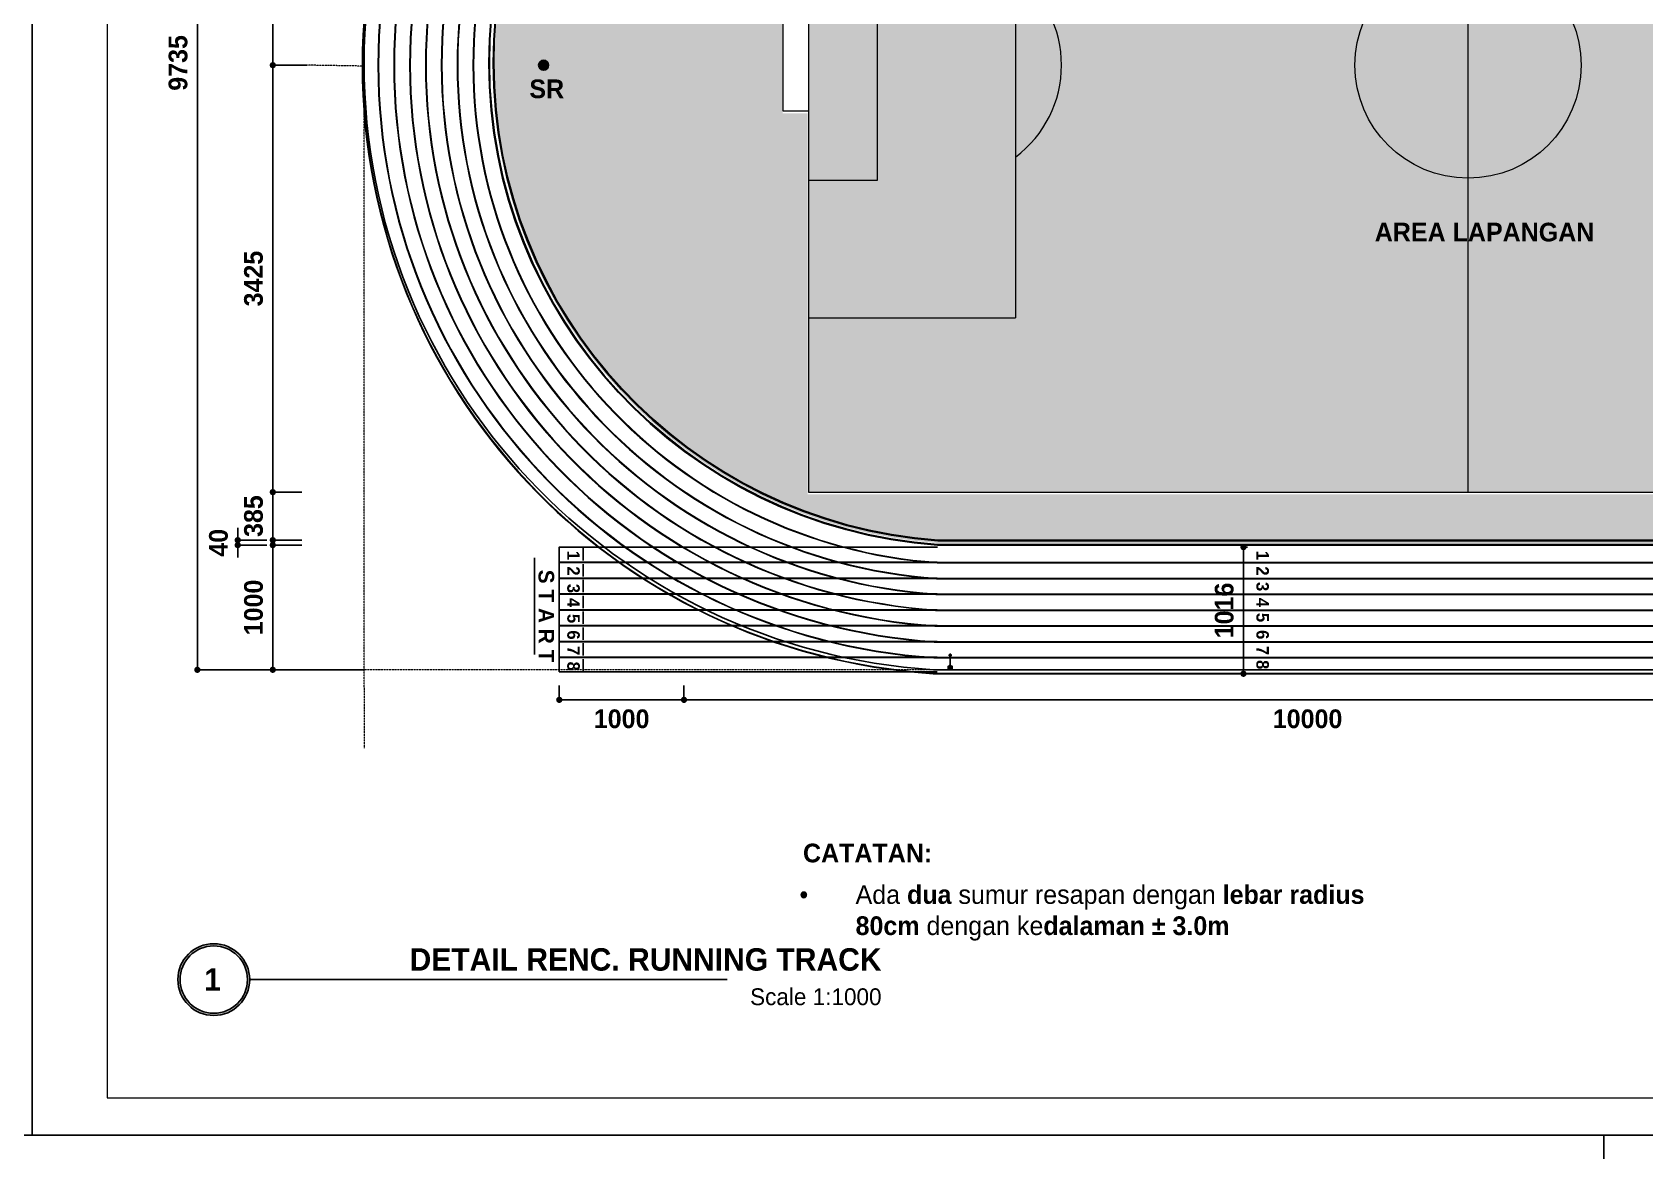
# Model space of a CAD drawing. Header units: centimetres. Extents: x -292707 to 138715, y -53922 to 66277.
# Drawn here: x 88315 to 101244, y -7342 to 1630 of the extents above; entities that cross this region are included whole.
import ezdxf

# ---------------------------------------------------------------- set-up
doc = ezdxf.new("R2010")
doc.units = ezdxf.units.CM
doc.linetypes.add('CENTER', pattern=[2, 1.25, -0.25, 0.25, -0.25])
doc.linetypes.add('HIDDEN', pattern=[9.525, 6.35, -3.175])
for name, color, linetype in [('A-ALINE-2', 101, 'Continuous'), ('A-ALINE-7', 119, 'Continuous'), ('A-ANNOTATION', 144, 'Continuous'), ('A-DIM', 157, 'Continuous'), ('A-TEXT', 254, 'Continuous')]:
    doc.layers.add(name, color=color, linetype=linetype)
for name, color, linetype, lineweight, true_color in [('A-FILL-1', 250, 'Continuous', 0, 0x333333), ('A-FILL-3', 7, 'Continuous', 0, 0x666666), ('A-FILL-4', 9, 'Continuous', 0, 0x808080), ('A-FILL-5', 7, 'Continuous', 0, 0x999999), ('A-FILL-6', 7, 'Continuous', 0, 0xb3b3b3), ('A-FILL-7', 7, 'Continuous', 0, 0xcccccc), ('A-FILL-8', 7, 'Continuous', 0, 0xe6e6e6), ('A-HATCH-97', 7, 'Continuous', 0, 0xf7f7f7), ('A-HATCH-97 @ 0.1', 7, 'Continuous', 0, 0xf7f7f7), ('A-HATCH-97 @ 10', 7, 'Continuous', 0, 0xf7f7f7), ('A-HATCH-97 @ 5', 7, 'Continuous', 0, 0xf7f7f7), ('A-HATCH-97 @ 7', 7, 'Continuous', 0, 0xf7f7f7)]:
    doc.layers.add(name, color=color, linetype=linetype, lineweight=lineweight, true_color=true_color)
doc.layers.add('A-SHADOW', color=7, linetype='Continuous', lineweight=0, true_color=0x707070, transparency=0.65)
doc.styles.add('Scale 1000', font='GOTHICB.TTF', dxfattribs={"height": 150})
doc.styles.add('Scale 80', font='GOTHICB.TTF', dxfattribs={"height": 20})
doc.dimstyles.new('Scale 1000', dxfattribs={"dimscale": 0, "dimtxt": 150, "dimasz": 50, "dimexe": 5, "dimexo": 3, "dimgap": 75, "dimtad": 2, "dimdec": 0, "dimtxsty": 'Scale 1000', "dimblk": 'DOT', "dimcen": 2.5, "dimclrd": 256, "dimclre": 256, "dimclrt": 254, "dimadec": 0, "dimazin": 0, "dimtfac": 1, "dimtdec": 0, "dimtmove": 0, "dimatfit": 3, "dimldrblk": 'DOTSMALL', "dimfxl": 1, "dimtfillclr": 256, "dimlwd": -1, "dimlwe": -1, "dimarcsym": 0})

# ---------------------------------------------------------------- blocks, each defined once
blk = doc.blocks.new('jhgkjhkjhkjh')
at = {"layer": 'A-FILL-1', "ltscale": 0.25}
blk.add_lwpolyline([(-1286.61, 931.53), (-933.61, 931.53), (-933.61, 1218.53), (-1286.61, 1218.53)], close=True, dxfattribs=at)
at = {"layer": 'Defpoints'}
blk.add_lwpolyline([(-1296.61, 926.53), (-876.61, 926.53), (-876.61, 1223.53), (-1296.61, 1223.53)], close=True, dxfattribs=at)
blk = doc.blocks.new('_Dot')
at = {"color": 0, "linetype": 'ByBlock', "lineweight": -2}
blk.add_line((-0.5, 0), (-1, 0), dxfattribs=at)
at = {"color": 0, "linetype": 'ByBlock', "const_width": 0.5}
blk.add_lwpolyline([(-0.25, 0, 1), (0.25, 0, 1)], format="xyb", close=True, dxfattribs=at)
blk = doc.blocks.new('*D137')
at = {"layer": 'A-DIM', "ltscale": 0.25, "transparency": 16777216}
for p, q in [((90424, 4791), (90239, 4791)), ((90244, 4741), (90244, 1416)), ((90518, 1366), (90239, 1366))]:
    blk.add_line(p, q, dxfattribs=at)
at = {"layer": 'Defpoints', "color": 0, "ltscale": 0.25, "transparency": 16777216}
for p in [(90427, 4791), (90244, 1366), (90521, 1366)]:
    blk.add_point(p, dxfattribs=at)
at = {"layer": 'A-DIM', "ltscale": 0.25, "transparency": 16777216, "xscale": 50, "yscale": 50, "zscale": 50}
for p, rotation in [((90244, 4791), 90), ((90244, 1366), 270)]:
    blk.add_blockref('_Dot', p, dxfattribs=dict(at, rotation=rotation))
at = {"layer": 'A-DIM', "color": 254, "ltscale": 0.25, "transparency": 16777216, "insert": (90090, 3079), "char_height": 150, "attachment_point": 5, "rotation": 90, "style": 'Scale 1000'}
blk.add_mtext('3425', dxfattribs=at)
blk = doc.blocks.new('_DotSmall')
at = {"color": 0, "linetype": 'ByBlock', "const_width": 0.5}
blk.add_lwpolyline([(-0.0625, 0, 1), (0.0625, 0, 1)], format="xyb", close=True, dxfattribs=at)
blk = doc.blocks.new('*D138')
at = {"layer": 'A-DIM', "ltscale": 0.25, "transparency": 16777216}
for p, q in [((90518, 1366), (90239, 1366)), ((90244, 1316), (90244, -2009)), ((90478, -2059), (90239, -2059))]:
    blk.add_line(p, q, dxfattribs=at)
at = {"layer": 'Defpoints', "color": 0, "ltscale": 0.25, "transparency": 16777216}
for p in [(90521, 1366), (90244, -2059), (90481, -2059)]:
    blk.add_point(p, dxfattribs=at)
at = {"layer": 'A-DIM', "ltscale": 0.25, "transparency": 16777216, "xscale": 50, "yscale": 50, "zscale": 50}
for p, rotation in [((90244, 1366), 90), ((90244, -2059), 270)]:
    blk.add_blockref('_Dot', p, dxfattribs=dict(at, rotation=rotation))
at = {"layer": 'A-DIM', "color": 254, "ltscale": 0.25, "transparency": 16777216, "insert": (90090, -346), "char_height": 150, "attachment_point": 5, "rotation": 90, "style": 'Scale 1000'}
blk.add_mtext('3425', dxfattribs=at)
blk = doc.blocks.new('*D139')
at = {"layer": 'A-DIM', "ltscale": 0.25, "transparency": 16777216}
for p, q in [((90478, -2484), (90239, -2484)), ((90244, -2534), (90244, -3434)), ((90478, -3484), (90239, -3484))]:
    blk.add_line(p, q, dxfattribs=at)
at = {"layer": 'Defpoints', "color": 0, "ltscale": 0.25, "transparency": 16777216}
for p in [(90481, -2484), (90244, -3484), (90481, -3484)]:
    blk.add_point(p, dxfattribs=at)
at = {"layer": 'A-DIM', "ltscale": 0.25, "transparency": 16777216, "xscale": 50, "yscale": 50, "zscale": 50}
for p, rotation in [((90244, -2484), 90), ((90244, -3484), 270)]:
    blk.add_blockref('_Dot', p, dxfattribs=dict(at, rotation=rotation))
at = {"layer": 'A-DIM', "color": 254, "ltscale": 0.25, "transparency": 16777216, "insert": (90090, -2984), "char_height": 150, "attachment_point": 5, "rotation": 90, "style": 'Scale 1000'}
blk.add_mtext('1000', dxfattribs=at)
blk = doc.blocks.new('*D120')
at = {"layer": 'A-DIM', "ltscale": 0.25, "transparency": 16777216}
for p, q in [((90478, -2059), (90239, -2059)), ((90244, -2109), (90244, -2394)), ((90478, -2444), (90239, -2444))]:
    blk.add_line(p, q, dxfattribs=at)
at = {"layer": 'Defpoints', "color": 0, "ltscale": 0.25, "transparency": 16777216}
for p in [(90481, -2059), (90244, -2444), (90481, -2444)]:
    blk.add_point(p, dxfattribs=at)
at = {"layer": 'A-DIM', "ltscale": 0.25, "transparency": 16777216, "xscale": 50, "yscale": 50, "zscale": 50}
for p, rotation in [((90244, -2059), 90), ((90244, -2444), 270)]:
    blk.add_blockref('_Dot', p, dxfattribs=dict(at, rotation=rotation))
at = {"layer": 'A-DIM', "color": 254, "ltscale": 0.25, "transparency": 16777216, "insert": (90090, -2251), "char_height": 150, "attachment_point": 5, "rotation": 90, "style": 'Scale 1000'}
blk.add_mtext('385', dxfattribs=at)
blk = doc.blocks.new('*D125')
at = {"layer": 'A-DIM', "ltscale": 0.25, "transparency": 16777216}
for p, q in [((90196, -2444), (89958, -2444)), ((89963, -2394), (89963, -2344)), ((89963, -2484), (89963, -2444)), ((90196, -2484), (89958, -2484)), ((89963, -2534), (89963, -2584))]:
    blk.add_line(p, q, dxfattribs=at)
at = {"layer": 'Defpoints', "color": 0, "ltscale": 0.25, "transparency": 16777216}
for p in [(89963, -2444), (90199, -2444), (90199, -2484)]:
    blk.add_point(p, dxfattribs=at)
at = {"layer": 'A-DIM', "ltscale": 0.25, "transparency": 16777216, "xscale": 50, "yscale": 50, "zscale": 50}
for p, rotation in [((89963, -2444), 270), ((89963, -2484), 90)]:
    blk.add_blockref('_Dot', p, dxfattribs=dict(at, rotation=rotation))
at = {"layer": 'A-DIM', "color": 254, "ltscale": 0.25, "transparency": 16777216, "insert": (89809, -2465), "char_height": 150, "attachment_point": 5, "rotation": 90, "style": 'Scale 1000'}
blk.add_mtext('40', dxfattribs=at)
blk = doc.blocks.new('*D140')
at = {"layer": 'A-DIM', "ltscale": 0.25, "transparency": 16777216}
for p, q in [((90971, 6251), (89634, 6251)), ((89639, 6201), (89639, -3434)), ((90971, -3484), (89634, -3484))]:
    blk.add_line(p, q, dxfattribs=at)
at = {"layer": 'Defpoints', "color": 0, "ltscale": 0.25, "transparency": 16777216}
for p in [(90974, 6251), (89639, -3484), (90974, -3484)]:
    blk.add_point(p, dxfattribs=at)
at = {"layer": 'A-DIM', "ltscale": 0.25, "transparency": 16777216, "xscale": 50, "yscale": 50, "zscale": 50}
for p, rotation in [((89639, 6251), 90), ((89639, -3484), 270)]:
    blk.add_blockref('_Dot', p, dxfattribs=dict(at, rotation=rotation))
at = {"layer": 'A-DIM', "color": 254, "ltscale": 0.25, "transparency": 16777216, "insert": (89485, 1384), "char_height": 150, "attachment_point": 5, "rotation": 90, "style": 'Scale 1000'}
blk.add_mtext('9735', dxfattribs=at)
blk = doc.blocks.new('gfdgfd')
at = {"layer": 'A-FILL-8'}
h = blk.add_hatch(color=256, dxfattribs=at)
h.dxf.hatch_style = 1
h.paths.add_polyline_path([(29518, 27), (18938, 27), (18938, -6823), (29518, -6823)])
at = {"layer": 'A-FILL-1'}
for p, q in [((24228, -6823), (24228, 27)), ((18938, -1371), (20600, -1371)), ((20600, -1371), (20600, -5425)), ((18938, -2476), (19492, -2476)), ((19492, -4320), (19492, -2476)), ((18938, -3029), (18736, -3029)), ((18736, -3767), (18736, -3029)), ((18938, -3767), (18736, -3767)), ((18938, -4320), (19492, -4320)), ((18938, -5425), (20600, -5425))]:
    blk.add_line(p, q, dxfattribs=at)
blk.add_lwpolyline([(29518, 27), (18938, 27), (18938, -6823), (29518, -6823)], close=True, dxfattribs=at)
for points in [[(29518, -1371), (27856, -1371), (27856, -5425), (29518, -5425)], [(29518, -4320), (28964, -4320), (28964, -2476), (29518, -2476)], [(29518, -3767), (29719, -3767), (29719, -3029), (29518, -3029)]]:
    blk.add_lwpolyline(points, dxfattribs=at)
blk.add_circle((24228, -3398), 907, dxfattribs=at)
for centre, start, end in [((20046, -3398), 306.9482, 53.0518), ((28410, -3398), 126.9482, 233.0518)]:
    blk.add_arc(centre, 922, start, end, dxfattribs=at)
blk = doc.blocks.new('*D130')
at = {"layer": 'A-DIM', "ltscale": 0.25, "transparency": 16777216}
for p, q in [((92541, -3611), (92541, -3730)), ((93541, -3611), (93541, -3730)), ((93491, -3725), (92591, -3725))]:
    blk.add_line(p, q, dxfattribs=at)
at = {"layer": 'Defpoints', "color": 0, "ltscale": 0.25, "transparency": 16777216}
for p in [(92541, -3608), (93541, -3608), (92541, -3725)]:
    blk.add_point(p, dxfattribs=at)
at = {"layer": 'A-DIM', "ltscale": 0.25, "transparency": 16777216, "xscale": 50, "yscale": 50, "zscale": 50, "rotation": 180}
blk.add_blockref('_Dot', (92541, -3725), dxfattribs=at)
at = {"layer": 'A-DIM', "ltscale": 0.25, "transparency": 16777216, "xscale": 50, "yscale": 50, "zscale": 50}
blk.add_blockref('_Dot', (93541, -3725), dxfattribs=at)
at = {"layer": 'A-DIM', "color": 254, "ltscale": 0.25, "transparency": 16777216, "insert": (93041, -3878), "char_height": 150, "attachment_point": 5, "style": 'Scale 1000'}
blk.add_mtext('1000', dxfattribs=at)
blk = doc.blocks.new('*D131')
at = {"layer": 'A-DIM', "ltscale": 0.25, "transparency": 16777216}
for p, q in [((93541, -3611), (93541, -3730)), ((103541, -3611), (103541, -3730)), ((93591, -3725), (103491, -3725))]:
    blk.add_line(p, q, dxfattribs=at)
at = {"layer": 'Defpoints', "color": 0, "ltscale": 0.25, "transparency": 16777216}
for p in [(93541, -3608), (103541, -3608), (103541, -3725)]:
    blk.add_point(p, dxfattribs=at)
at = {"layer": 'A-DIM', "ltscale": 0.25, "transparency": 16777216, "xscale": 50, "yscale": 50, "zscale": 50, "rotation": 180}
blk.add_blockref('_Dot', (93541, -3725), dxfattribs=at)
at = {"layer": 'A-DIM', "ltscale": 0.25, "transparency": 16777216, "xscale": 50, "yscale": 50, "zscale": 50}
blk.add_blockref('_Dot', (103541, -3725), dxfattribs=at)
at = {"layer": 'A-DIM', "color": 254, "ltscale": 0.25, "transparency": 16777216, "insert": (98541, -3878), "char_height": 150, "attachment_point": 5, "style": 'Scale 1000'}
blk.add_mtext('10000', dxfattribs=at)
blk = doc.blocks.new('A$Cc7dcfd78')
at = {"layer": 'A-FILL-6'}
h = blk.add_hatch(color=256, dxfattribs=at)
h.dxf.hatch_style = 1
edge = h.paths.add_edge_path()
edge.add_arc((2, 2), 1.21, 0, 360)
at = {"layer": 'A-FILL-1', "linetype": 'CENTER'}
for p, q in [((0, 2), (3, 2)), ((2, 3), (2, 0))]:
    blk.add_line(p, q, dxfattribs=at)
at = {"layer": 'A-FILL-1'}
blk.add_lwpolyline([(3, 2), (2, 3), (1, 3), (0, 2), (1, 1), (2, 1)], close=True, dxfattribs=at)
for radius in [1.11, 1.21, 0.962, 0.567, 0.456]:
    blk.add_circle((2, 2), radius, dxfattribs=at)
blk = doc.blocks.new('A$C771f967e')
at = {"layer": 'A-ALINE-7'}
for p, q in [((1, 24), (0, 19)), ((0, 19), (1, 14)), ((3, 28), (1, 24)), ((2, 24), (1, 19)), ((1, 19), (2, 14)), ((1, 14), (3, 9)), ((3, 28), (2, 24)), ((2, 14), (3, 10)), ((6, 32), (3, 28)), ((6, 32), (3, 28)), ((3, 10), (6, 6)), ((3, 9), (6, 6)), ((9, 35), (6, 32)), ((10, 35), (6, 32)), ((6, 6), (9, 3)), ((6, 6), (10, 3)), ((8, 25), (7, 22)), ((7, 22), (7, 19)), ((7, 19), (7, 16)), ((7, 16), (8, 13)), ((8, 160), (9, 163)), ((8, 157), (8, 160)), ((8, 154), (8, 157)), ((9, 152), (8, 154)), ((10, 27), (8, 25)), ((8, 13), (10, 11)), ((9, 163), (11, 165)), ((11, 149), (9, 152)), ((14, 37), (9, 35)), ((10, 24), (9, 21)), ((9, 21), (9, 19)), ((9, 19), (9, 17)), ((9, 17), (10, 14)), ((9, 3), (14, 1)), ((14, 36), (10, 35)), ((12, 29), (10, 27)), ((12, 26), (10, 24)), ((10, 14), (12, 12)), ((10, 11), (12, 9)), ((10, 3), (14, 2)), ((11, 165), (13, 167)), ((11, 159), (12, 161)), ((11, 157), (12, 159)), ((11, 157), (11, 159)), ((12, 155), (11, 157)), ((11, 155), (11, 157)), ((12, 153), (11, 155)), ((13, 148), (11, 149)), ((12, 161), (14, 163)), ((12, 161), (13, 163)), ((12, 159), (13, 161)), ((12, 159), (12, 161)), ((12, 157), (12, 159)), ((12, 155), (12, 157)), ((13, 154), (12, 155)), ((12, 154), (12, 155)), ((14, 152), (12, 154)), ((13, 152), (12, 153)), ((15, 31), (12, 29)), ((14, 27), (12, 26)), ((13, 22), (12, 21)), ((12, 21), (12, 19)), ((12, 19), (12, 17)), ((12, 17), (13, 16)), ((12, 12), (14, 11)), ((12, 9), (15, 7)), ((13, 167), (16, 168)), ((13, 163), (15, 164)), ((13, 161), (14, 162)), ((13, 159), (14, 160)), ((13, 159), (14, 160)), ((13, 157), (13, 159)), ((13, 157), (13, 159)), ((13, 156), (13, 157)), ((13, 156), (13, 157)), ((14, 154), (13, 156)), ((14, 154), (13, 156)), ((14, 152), (13, 154)), ((15, 151), (13, 152)), ((16, 147), (13, 148)), ((14, 24), (13, 22)), ((13, 16), (14, 14)), ((14, 163), (15, 164)), ((14, 162), (16, 163)), ((14, 160), (15, 161)), ((14, 160), (15, 161)), ((15, 153), (14, 154)), ((15, 153), (14, 154)), ((16, 151), (14, 152)), ((15, 151), (14, 152)), ((17, 38), (14, 37)), ((17, 37), (14, 36)), ((16, 28), (14, 27)), ((15, 25), (14, 24)), ((15, 20), (14, 19)), ((14, 19), (15, 18)), ((14, 14), (15, 13)), ((14, 11), (16, 10)), ((14, 2), (19, 1)), ((14, 1), (19, 0)), ((15, 164), (17, 165)), ((15, 164), (17, 164)), ((15, 161), (16, 162)), ((15, 161), (16, 162)), ((16, 152), (15, 153)), ((16, 152), (15, 153)), ((17, 150), (15, 151)), ((17, 150), (15, 151)), ((17, 31), (15, 31)), ((17, 25), (15, 25)), ((16, 22), (15, 21)), ((16, 22), (15, 21)), ((15, 21), (15, 20)), ((15, 21), (15, 20)), ((15, 20), (15, 19)), ((15, 19), (15, 18)), ((15, 18), (15, 17)), ((15, 18), (15, 17)), ((15, 17), (16, 16)), ((15, 17), (16, 16)), ((15, 13), (17, 13)), ((15, 7), (18, 7)), ((16, 168), (19, 168)), ((16, 163), (17, 164)), ((16, 162), (17, 163)), ((16, 162), (17, 163)), ((16, 159), (17, 160)), ((16, 158), (16, 159)), ((16, 159), (17, 159)), ((16, 158), (16, 159)), ((16, 157), (16, 158)), ((16, 157), (16, 158)), ((16, 156), (16, 157)), ((16, 156), (16, 157)), ((17, 155), (16, 156)), ((16, 156), (16, 156)), ((17, 155), (16, 156)), ((16, 156), (16, 156)), ((17, 152), (16, 152)), ((17, 152), (16, 152)), ((17, 151), (16, 151)), ((18, 146), (16, 147)), ((18, 28), (16, 28)), ((17, 23), (16, 23)), ((16, 23), (16, 22)), ((17, 22), (16, 22)), ((17, 20), (16, 20)), ((16, 20), (16, 19)), ((16, 19), (16, 18)), ((16, 18), (17, 18)), ((16, 16), (17, 16)), ((16, 16), (16, 15)), ((16, 15), (17, 15)), ((16, 10), (18, 10)), ((17, 164), (19, 165)), ((17, 165), (19, 165)), ((17, 164), (19, 164)), ((17, 163), (19, 163)), ((17, 163), (19, 163)), ((17, 160), (18, 161)), ((17, 159), (17, 160)), ((17, 160), (18, 160)), ((17, 160), (17, 160)), ((17, 158), (17, 159)), ((17, 159), (18, 159)), ((17, 157), (17, 158)), ((17, 158), (17, 158)), ((17, 156), (17, 157)), ((17, 157), (17, 157)), ((18, 155), (17, 156)), ((17, 156), (17, 156)), ((18, 155), (17, 155)), ((17, 155), (17, 155)), ((17, 154), (17, 155)), ((18, 154), (17, 154)), ((18, 152), (17, 152)), ((18, 152), (17, 152)), ((18, 151), (17, 151)), ((18, 150), (17, 150)), ((18, 150), (17, 150)), ((17, 51), (18, 52)), ((17, 50), (17, 51)), ((18, 49), (17, 50)), ((17, 50), (17, 38)), ((17, 38), (17, 37)), ((17, 37), (17, 31)), ((18, 31), (17, 31)), ((18, 25), (17, 25)), ((18, 23), (17, 23)), ((18, 22), (17, 22)), ((18, 21), (17, 21)), ((17, 21), (17, 21)), ((17, 21), (17, 20)), ((17, 18), (17, 17)), ((17, 17), (18, 17)), ((17, 17), (17, 17)), ((17, 16), (18, 15)), ((17, 15), (18, 15)), ((17, 13), (18, 12)), ((18, 161), (19, 161)), ((18, 159), (18, 160)), ((18, 160), (19, 160)), ((18, 160), (19, 160)), ((18, 157), (18, 158)), ((18, 158), (18, 158)), ((18, 158), (18, 158)), ((18, 158), (18, 158)), ((18, 158), (19, 158)), ((18, 157), (18, 157)), ((18, 156), (18, 157)), ((18, 157), (18, 157)), ((19, 156), (18, 156)), ((18, 156), (18, 156)), ((19, 155), (18, 155)), ((18, 155), (18, 155)), ((18, 155), (18, 154)), ((18, 155), (18, 155)), ((18, 155), (18, 79)), ((18, 154), (18, 152)), ((18, 152), (18, 152)), ((18, 152), (18, 151)), ((18, 151), (18, 150)), ((18, 150), (18, 146)), ((18, 150), (18, 150)), ((18, 79), (18, 146)), ((18, 79), (18, 79)), ((19, 78), (18, 79)), ((18, 79), (18, 50)), ((18, 79), (18, 52)), ((18, 52), (18, 52)), ((18, 52), (18, 50)), ((19, 50), (18, 50)), ((18, 50), (18, 50)), ((19, 49), (18, 49)), ((18, 49), (18, 31)), ((19, 31), (18, 31)), ((18, 31), (18, 31)), ((21, 28), (18, 28)), ((20, 25), (18, 25)), ((19, 22), (18, 23)), ((18, 23), (18, 22)), ((20, 23), (18, 23)), ((19, 21), (18, 21)), ((18, 21), (18, 21)), ((18, 20), (18, 20)), ((19, 20), (18, 20)), ((18, 20), (18, 19)), ((18, 20), (18, 20)), ((18, 20), (18, 20)), ((18, 19), (18, 19)), ((18, 19), (18, 19)), ((18, 19), (18, 19)), ((18, 19), (18, 19)), ((18, 19), (18, 19)), ((18, 19), (18, 19)), ((18, 19), (18, 19)), ((18, 19), (18, 19)), ((18, 19), (18, 19)), ((18, 19), (18, 19)), ((18, 19), (18, 19)), ((18, 19), (19, 19)), ((19, 19), (18, 19)), ((18, 19), (18, 19)), ((18, 19), (18, 19)), ((18, 19), (18, 19)), ((18, 19), (18, 19)), ((18, 19), (18, 19)), ((18, 19), (18, 18)), ((18, 18), (19, 18)), ((18, 18), (18, 18)), ((18, 18), (18, 18)), ((18, 18), (18, 18)), ((18, 17), (18, 17)), ((18, 17), (19, 17)), ((18, 15), (19, 15)), ((18, 15), (18, 15)), ((18, 15), (20, 15)), ((18, 12), (20, 13)), ((18, 10), (21, 10)), ((18, 7), (18, 7)), ((18, 7), (18, 7)), ((18, 7), (19, 7)), ((18, 7), (18, 7)), ((18, 7), (18, 7)), ((18, 7), (18, 7)), ((19, 168), (22, 168)), ((19, 165), (21, 164)), ((19, 165), (21, 165)), ((19, 164), (21, 164)), ((19, 163), (20, 163)), ((19, 163), (20, 163)), ((19, 161), (20, 161)), ((19, 160), (20, 160)), ((19, 160), (20, 160)), ((19, 158), (19, 158)), ((19, 158), (19, 158)), ((19, 158), (20, 158)), ((19, 158), (19, 157)), ((19, 158), (19, 158)), ((19, 158), (19, 158)), ((19, 158), (19, 158)), ((19, 158), (19, 158)), ((19, 157), (19, 158)), ((19, 157), (19, 157)), ((19, 157), (19, 157)), ((19, 157), (19, 157)), ((19, 157), (19, 157)), ((19, 157), (19, 157)), ((19, 157), (19, 157)), ((19, 157), (19, 157)), ((19, 157), (19, 157)), ((19, 157), (19, 157)), ((19, 157), (19, 157)), ((19, 157), (19, 157)), ((19, 157), (19, 157)), ((19, 157), (19, 157)), ((19, 157), (19, 157)), ((19, 157), (19, 157)), ((19, 157), (19, 157)), ((19, 157), (19, 157)), ((19, 157), (19, 157)), ((20, 156), (19, 156)), ((19, 156), (19, 156)), ((19, 156), (19, 156)), ((20, 155), (19, 155)), ((19, 78), (19, 155)), ((20, 79), (19, 78)), ((19, 78), (19, 50)), ((20, 50), (19, 50)), ((21, 49), (19, 49)), ((19, 49), (19, 31)), ((21, 31), (19, 31)), ((20, 22), (19, 22)), ((20, 21), (19, 21)), ((19, 19), (19, 20)), ((19, 20), (19, 20)), ((19, 20), (19, 20)), ((19, 19), (19, 19)), ((19, 19), (19, 19)), ((19, 19), (19, 19)), ((19, 19), (19, 19)), ((19, 18), (19, 19)), ((19, 19), (19, 19)), ((19, 19), (19, 19)), ((19, 19), (19, 19)), ((19, 19), (19, 19)), ((19, 19), (19, 19)), ((19, 19), (19, 19)), ((19, 19), (19, 19)), ((19, 19), (19, 19)), ((19, 19), (19, 19)), ((19, 19), (19, 19)), ((19, 18), (19, 18)), ((19, 18), (19, 18)), ((19, 17), (20, 17)), ((19, 15), (20, 16)), ((19, 7), (20, 7)), ((19, 1), (24, 2)), ((19, 0), (24, 1)), ((20, 163), (22, 162)), ((20, 163), (22, 162)), ((20, 161), (21, 160)), ((20, 160), (20, 159)), ((20, 160), (20, 160)), ((20, 160), (21, 159)), ((20, 159), (21, 159)), ((20, 158), (20, 158)), ((20, 158), (20, 158)), ((20, 158), (20, 158)), ((20, 158), (20, 157)), ((20, 157), (20, 157)), ((20, 157), (20, 157)), ((20, 157), (20, 156)), ((21, 156), (20, 155)), ((20, 156), (20, 156)), ((20, 155), (20, 155)), ((21, 155), (20, 155)), ((20, 155), (20, 155)), ((20, 154), (20, 155)), ((20, 155), (20, 155)), ((20, 79), (20, 155)), ((21, 154), (20, 154)), ((20, 152), (20, 154)), ((22, 152), (20, 152)), ((20, 152), (20, 152)), ((22, 152), (20, 152)), ((20, 152), (20, 152)), ((20, 152), (20, 152)), ((20, 151), (20, 152)), ((21, 151), (20, 151)), ((20, 150), (20, 151)), ((21, 150), (20, 150)), ((21, 150), (20, 150)), ((20, 146), (20, 150)), ((20, 150), (20, 150)), ((22, 147), (20, 146)), ((20, 79), (20, 146)), ((20, 79), (20, 79)), ((20, 79), (20, 50)), ((20, 79), (20, 52)), ((20, 52), (21, 52)), ((20, 52), (20, 50)), ((20, 50), (20, 50)), ((22, 25), (20, 25)), ((21, 23), (20, 23)), ((21, 22), (20, 22)), ((20, 21), (20, 21)), ((20, 20), (20, 21)), ((21, 20), (20, 20)), ((20, 18), (21, 18)), ((20, 17), (20, 18)), ((20, 17), (20, 17)), ((20, 16), (21, 16)), ((20, 15), (21, 15)), ((20, 13), (22, 13)), ((20, 7), (21, 7)), ((21, 165), (23, 164)), ((21, 164), (22, 163)), ((21, 164), (23, 164)), ((21, 160), (21, 160)), ((21, 160), (22, 159)), ((21, 159), (21, 158)), ((21, 159), (22, 159)), ((21, 158), (21, 158)), ((21, 158), (21, 157)), ((21, 157), (21, 157)), ((21, 157), (21, 156)), ((21, 156), (21, 156)), ((22, 156), (21, 155)), ((22, 156), (21, 155)), ((21, 155), (21, 154)), ((22, 151), (21, 151)), ((23, 151), (21, 150)), ((23, 151), (21, 150)), ((21, 52), (21, 51)), ((21, 51), (21, 50)), ((21, 50), (21, 49)), ((21, 50), (21, 38)), ((21, 49), (21, 31)), ((24, 37), (21, 38)), ((21, 38), (21, 37)), ((24, 36), (21, 37)), ((21, 37), (21, 31)), ((22, 31), (21, 31)), ((21, 31), (21, 31)), ((23, 27), (21, 28)), ((21, 22), (21, 23)), ((22, 21), (21, 22)), ((22, 21), (21, 22)), ((21, 19), (21, 20)), ((21, 18), (21, 19)), ((21, 16), (22, 17)), ((21, 16), (22, 17)), ((21, 15), (21, 16)), ((21, 10), (23, 11)), ((21, 7), (22, 7)), ((21, 7), (21, 7)), ((21, 7), (21, 7)), ((22, 168), (24, 167)), ((22, 163), (24, 162)), ((22, 162), (23, 161)), ((22, 162), (23, 161)), ((22, 159), (22, 158)), ((22, 159), (22, 158)), ((22, 158), (22, 157)), ((22, 158), (22, 157)), ((22, 157), (22, 156)), ((22, 157), (22, 156)), ((22, 156), (22, 156)), ((22, 156), (22, 156)), ((23, 153), (22, 152)), ((23, 153), (22, 152)), ((24, 152), (22, 151)), ((24, 148), (22, 147)), ((24, 29), (22, 31)), ((23, 24), (22, 25)), ((22, 20), (22, 21)), ((22, 20), (22, 21)), ((22, 19), (22, 20)), ((23, 19), (22, 20)), ((22, 18), (22, 19)), ((22, 18), (23, 19)), ((22, 17), (22, 18)), ((22, 17), (22, 18)), ((22, 13), (23, 14)), ((22, 8), (24, 9)), ((22, 7), (22, 8)), ((23, 164), (24, 163)), ((23, 164), (24, 163)), ((23, 161), (24, 160)), ((23, 161), (24, 160)), ((24, 154), (23, 153)), ((24, 154), (23, 153)), ((24, 152), (23, 151)), ((24, 152), (23, 151)), ((25, 26), (23, 27)), ((24, 22), (23, 24)), ((23, 14), (24, 16)), ((23, 11), (25, 12)), ((24, 167), (27, 165)), ((24, 163), (25, 161)), ((24, 163), (26, 161)), ((24, 162), (25, 161)), ((24, 160), (24, 159)), ((24, 160), (24, 159)), ((24, 159), (25, 157)), ((24, 159), (25, 157)), ((25, 157), (24, 156)), ((25, 157), (24, 156)), ((24, 156), (24, 154)), ((24, 156), (24, 154)), ((25, 154), (24, 152)), ((25, 154), (24, 152)), ((26, 153), (24, 152)), ((27, 149), (24, 148)), ((28, 35), (24, 37)), ((28, 35), (24, 36)), ((27, 27), (24, 29)), ((25, 21), (24, 22)), ((24, 16), (25, 17)), ((24, 9), (27, 11)), ((24, 1), (28, 3)), ((24, 2), (28, 3)), ((25, 161), (26, 159)), ((25, 161), (26, 159)), ((26, 155), (25, 154)), ((26, 155), (25, 154)), ((27, 24), (25, 26)), ((25, 19), (25, 21)), ((25, 17), (25, 19)), ((25, 12), (27, 14)), ((26, 161), (26, 159)), ((26, 159), (26, 157)), ((26, 159), (26, 157)), ((26, 159), (27, 157)), ((26, 157), (26, 155)), ((26, 157), (26, 155)), ((27, 157), (26, 155)), ((26, 155), (26, 153)), ((27, 165), (29, 163)), ((29, 152), (27, 149)), ((29, 25), (27, 27)), ((28, 21), (27, 24)), ((27, 14), (28, 17)), ((27, 11), (29, 13)), ((32, 32), (28, 35)), ((32, 32), (28, 35)), ((28, 19), (28, 21)), ((28, 17), (28, 19)), ((28, 3), (32, 6)), ((28, 3), (32, 6)), ((29, 163), (30, 160)), ((30, 154), (29, 152)), ((30, 22), (29, 25)), ((29, 13), (30, 16)), ((30, 160), (30, 157)), ((30, 157), (30, 154)), ((30, 19), (30, 22)), ((30, 16), (30, 19)), ((35, 28), (32, 32)), ((35, 28), (32, 32)), ((32, 6), (35, 10)), ((32, 6), (35, 9)), ((37, 24), (35, 28)), ((36, 24), (35, 28)), ((35, 9), (37, 14)), ((35, 10), (36, 14)), ((37, 19), (36, 24)), ((36, 14), (37, 19)), ((38, 19), (37, 24)), ((37, 14), (38, 19))]:
    blk.add_line(p, q, dxfattribs=at)
at = {"layer": 'A-ALINE-7', "ltscale": 0.25}
blk.add_lwpolyline([(18, 19), (18, 19)], dxfattribs=at)
blk = doc.blocks.new('L1')
at = {"layer": 'A-FILL-7'}
h = blk.add_hatch(color=256, dxfattribs=at)
h.dxf.hatch_style = 1
h.paths.add_polyline_path([(-6, 60), (24, 60), (24, 90), (-6, 90)])
at = {"layer": 'A-SHADOW', "ltscale": 0.25}
h = blk.add_hatch(color=256, dxfattribs=at)
h.dxf.hatch_style = 1
h.paths.add_polyline_path([(-6, 90), (-6, 92), (27, 92), (27, 62), (24, 60), (24, 90)])
at = {"layer": 'A-ALINE-7', "ltscale": 0.25}
blk.add_lwpolyline([(-6, 60), (24, 60), (24, 90), (-6, 90)], close=True, dxfattribs=at)
at = {"layer": 'A-ALINE-7', "ltscale": 0.25, "xscale": 0.7397599894468866, "yscale": 0.7397599894468866, "zscale": 0.7397599894468866, "rotation": 270}
blk.add_blockref('A$C771f967e', (-5, 89), dxfattribs=at)
at = {"layer": 'A-ALINE-7', "ltscale": 0.25}
for p in [(-3, 85), (19, 85)]:
    blk.add_blockref('A$Cc7dcfd78', p, dxfattribs=at)
at = {"layer": 'A-ALINE-7', "ltscale": 0.25, "xscale": -1, "rotation": 180}
for p in [(-3, 66), (19, 66)]:
    blk.add_blockref('A$Cc7dcfd78', p, dxfattribs=at)
blk = doc.blocks.new('*D143')
at = {"layer": 'A-DIM', "ltscale": 0.25, "transparency": 16777216}
for p, q in [((98060, -2500), (98022, -2500)), ((98027, -2550), (98027, -3466)), ((98060, -3516), (98022, -3516))]:
    blk.add_line(p, q, dxfattribs=at)
at = {"layer": 'Defpoints', "color": 0, "ltscale": 0.25, "transparency": 16777216}
for p in [(98063, -2500), (98027, -3516), (98063, -3516)]:
    blk.add_point(p, dxfattribs=at)
at = {"layer": 'A-DIM', "ltscale": 0.25, "transparency": 16777216, "xscale": 50, "yscale": 50, "zscale": 50}
for p, rotation in [((98027, -2500), 90), ((98027, -3516), 270)]:
    blk.add_blockref('_Dot', p, dxfattribs=dict(at, rotation=rotation))
at = {"layer": 'A-DIM', "color": 254, "ltscale": 0.25, "transparency": 16777216, "insert": (97873, -3008), "char_height": 150, "attachment_point": 5, "rotation": 90, "style": 'Scale 1000'}
blk.add_mtext('1016', dxfattribs=at)
blk = doc.blocks.new('*U439')
at = {"layer": 'A-ANNOTATION'}
h = blk.add_hatch(color=256, dxfattribs=at)
h.dxf.hatch_style = 1
h.paths.add_polyline_path([(62379.6, 26197.9, 1), (62443.6, 26197.9, 1)])
h.paths.add_polyline_path([(62441.6, 26197.9, -1), (62381.6, 26197.9, -1)], flags=16)
blk.add_lwpolyline([(62443.6, 26197.9), (62869, 26197.9)], dxfattribs=at)
for radius in [32, 30]:
    blk.add_circle((62411.6, 26197.9), radius, dxfattribs=at)
blk = doc.blocks.new('*U1259')
at = {"layer": 'A-HATCH-97 @ 0.1', "ltscale": 0.25}
h = blk.add_hatch(color=256, dxfattribs=at)
h.dxf.hatch_style = 1
edge = h.paths.add_edge_path()
edge.add_line((104083, 5211), (95565, 5211))
edge.add_arc((95854, 1384), 3838, 94.3076, 265.7992)
edge.add_line((95572, -2444), (104080, -2444))
edge.add_arc((103851, 1383), 3834, 273.4148, 446.5425)
h.paths.add_polyline_path([(105113, 1717), (105314, 1717), (105314, 997), (105118, 997), (105118, -2077), (94533, -2077), (94533, 979), (94331, 979), (94331, 1717), (94533, 1717), (94533, 4773), (105113, 4773)], flags=16)
edge = h.paths.add_edge_path(flags=0)
edge.add_arc((104005, 1348), 922, 126.9482, 233.0518, ccw=False)
edge.add_line((103451, 2085), (103451, 612))
edge = h.paths.add_edge_path(flags=0)
edge.add_arc((99823, 1348), 907, 0, 360)
edge = h.paths.add_edge_path(flags=0)
edge.add_line((96195, 612), (96195, 2085))
edge.add_arc((95641, 1348), 922, -53.0518, 53.0518, ccw=False)
at = {"layer": 'A-HATCH-97 @ 10', "ltscale": 0.25}
h = blk.add_hatch(color=256, dxfattribs=at)
h.dxf.hatch_style = 1
edge = h.paths.add_edge_path()
edge.add_line((104083, 5211), (95565, 5211))
edge.add_arc((95854, 1384), 3838, 94.3076, 265.7992)
edge.add_line((95572, -2444), (104080, -2444))
edge.add_arc((103851, 1383), 3834, 273.4148, 446.5425)
h.paths.add_polyline_path([(105113, 1717), (105314, 1717), (105314, 997), (105118, 997), (105118, -2077), (94533, -2077), (94533, 979), (94331, 979), (94331, 1717), (94533, 1717), (94533, 4773), (105113, 4773)], flags=16)
edge = h.paths.add_edge_path(flags=0)
edge.add_arc((104005, 1348), 922, 126.9482, 233.0518, ccw=False)
edge.add_line((103451, 2085), (103451, 612))
edge = h.paths.add_edge_path(flags=0)
edge.add_arc((99823, 1348), 907, 0, 360)
edge = h.paths.add_edge_path(flags=0)
edge.add_line((96195, 612), (96195, 2085))
edge.add_arc((95641, 1348), 922, -53.0518, 53.0518, ccw=False)
at = {"layer": 'A-HATCH-97 @ 5', "ltscale": 0.25}
h = blk.add_hatch(color=256, dxfattribs=at)
h.dxf.hatch_style = 1
edge = h.paths.add_edge_path()
edge.add_line((104083, 5211), (95565, 5211))
edge.add_arc((95854, 1384), 3838, 94.3076, 265.7992)
edge.add_line((95572, -2444), (104080, -2444))
edge.add_arc((103851, 1383), 3834, 273.4148, 446.5425)
h.paths.add_polyline_path([(105113, 1717), (105314, 1717), (105314, 997), (105118, 997), (105118, -2077), (94533, -2077), (94533, 979), (94331, 979), (94331, 1717), (94533, 1717), (94533, 4773), (105113, 4773)], flags=16)
edge = h.paths.add_edge_path(flags=0)
edge.add_arc((104005, 1348), 922, 126.9482, 233.0518, ccw=False)
edge.add_line((103451, 2085), (103451, 612))
edge = h.paths.add_edge_path(flags=0)
edge.add_arc((99823, 1348), 907, 0, 360)
edge = h.paths.add_edge_path(flags=0)
edge.add_line((96195, 612), (96195, 2085))
edge.add_arc((95641, 1348), 922, -53.0518, 53.0518, ccw=False)
at = {"layer": 'A-HATCH-97 @ 7', "ltscale": 0.25}
h = blk.add_hatch(color=256, dxfattribs=at)
h.dxf.hatch_style = 1
edge = h.paths.add_edge_path()
edge.add_line((104083, 5211), (95565, 5211))
edge.add_arc((95854, 1384), 3838, 94.3076, 265.7992)
edge.add_line((95572, -2444), (104080, -2444))
edge.add_arc((103851, 1383), 3834, 273.4148, 446.5425)
h.paths.add_polyline_path([(105113, 1717), (105314, 1717), (105314, 997), (105118, 997), (105118, -2077), (94533, -2077), (94533, 979), (94331, 979), (94331, 1717), (94533, 1717), (94533, 4773), (105113, 4773)], flags=16)
edge = h.paths.add_edge_path(flags=0)
edge.add_arc((104005, 1348), 922, 126.9482, 233.0518, ccw=False)
edge.add_line((103451, 2085), (103451, 612))
edge = h.paths.add_edge_path(flags=0)
edge.add_arc((99823, 1348), 907, 0, 360)
edge = h.paths.add_edge_path(flags=0)
edge.add_line((96195, 612), (96195, 2085))
edge.add_arc((95641, 1348), 922, -53.0518, 53.0518, ccw=False)

msp = doc.modelspace()

# ---------------------------------------------------------------- hatches: boundary and pattern name
at = {"layer": 'A-FILL-5'}
h = msp.add_hatch(color=256, dxfattribs=at)
h.dxf.hatch_style = 1
edge = h.paths.add_edge_path()
edge.add_arc((92415.6, 1365.9), 40, 0, 360)
at = {"layer": 'A-TEXT', "ltscale": 0.25}
h = msp.add_hatch(dxfattribs=at)
h.set_pattern_fill('AR-SAND', color=256, scale=5)
h.set_pattern_definition([(37.5, (75594.96, 36276.96), (-8.00016, 244.7066), [0, -193.04, 0, -215.9, 0, -206.375]), (7.5, (75594.96, 36276.96), (224.7616, 358.4126), [0, -104.14, 0, -173.99, 0, -66.675]), (327.5, (75438.75, 36276.96), (395.4962, 0.7186), [0, -63.5, 0, -228.6, 0, -298.45]), (317.5, (75438.75, 36276.96), (381.7782, 111.4647), [0, -31.75, 0, -149.86, 0, -171.45])])
h.paths.add_polyline_path([(104070.4, 5198.2), (95566.2, 5198.2, 0.9295904), (95570.7, -2466.8), (104074.9, -2466.8, 0.9427091)])
h.paths.add_polyline_path([(105314.3, 1716.9), (105314.3, 979.5), (105112.8, 979.5), (105112.8, -2076.8), (94532.8, -2076.8), (94532.8, 979.5), (94331.3, 979.5), (94331.3, 1716.9), (94532.8, 1716.9), (94532.8, 4773.2), (105112.8, 4773.2), (105112.8, 1716.9)], flags=16)
h.paths.add_polyline_path([(103450.7, 611.6, -0.499146), (103450.7, 2084.8)], flags=0)
h.paths.add_polyline_path([(100729.4, 1348.2, -1), (98916.2, 1348.2, -1)], flags=0)
h.paths.add_polyline_path([(96194.9, 611.6), (96194.9, 2084.8, -0.499146)], flags=0)

# ---------------------------------------------------------------- linework, layer by layer
at = {"layer": 'A-ALINE-2', "ltscale": 0.14}
msp.add_lwpolyline([(104108.9, -3484, 0.9489945), (104103.8, 6251), (95535.4, 6251, 0.9372656), (95540.5, -3484)], format="xyb", close=True, dxfattribs=at)
at = {"layer": 'A-ALINE-7', "ltscale": 0.14}
for points in [[(104080.9, -2484, 0.9429613), (104076.4, 5251), (95569.9, 5251, 0.9298981), (95574.5, -2484)], [(104080.8, -2479, 0.9429254), (104076.3, 5246), (95570.1, 5246, 0.9298544), (95574.6, -2479)], [(104079.9, -2449, 0.9427091), (104075.4, 5216), (95571.2, 5216, 0.9295904), (95575.7, -2449)]]:
    msp.add_lwpolyline(points, format="xyb", close=True, dxfattribs=at)
msp.add_lwpolyline([(104079.8, -2444, 0.9426728), (104075.3, 5211), (95571.4, 5211, 0.9295461), (95575.9, -2444), (104079.8, -2444)], format="xyb", dxfattribs=at)
at = {"layer": 'A-ALINE-7', "ltscale": 0.5}
msp.add_lwpolyline([(95574.5, -2500), (92541.1, -2500), (92541.1, -3500), (95569.8, -3500)], dxfattribs=at)
at = {"layer": 'A-ALINE-7', "ltscale": 0.25}
for points in [[(92731.3, -2508.8), (92731.3, -2608.2)], [(92731.3, -2635.8), (92731.3, -2735.2)], [(92731.3, -2762.8), (92731.3, -2862.2)], [(92731.3, -2889.8), (92731.3, -2989.2)], [(92731.3, -3016.8), (92731.3, -3116.2)], [(92731.3, -3143.8), (92731.3, -3243.2)], [(92731.3, -3270.8), (92731.3, -3370.2)], [(92731.3, -3397.8), (92731.3, -3497.2)]]:
    msp.add_lwpolyline(points, dxfattribs=at)
at = {"layer": 'A-FILL-3', "linetype": 'HIDDEN', "ltscale": 0.25}
for p, q in [((90978.1, -4112.6), (90973.6, 6844.6)), ((90975.9, 1358.5), (90520.8, 1366)), ((109174.9, -3484), (90480.8, -3484))]:
    msp.add_line(p, q, dxfattribs=at)
at = {"layer": 'A-FILL-4', "ltscale": 0.14}
for points in [[(104102.5, -3262, 0.9477346), (104097.6, 5997), (95543.3, 5997, 0.9357261), (95548.2, -3262)], [(104102.4, -3257, 0.9477071), (104097.4, 5992), (95543.5, 5992, 0.9356925), (95548.4, -3257)], [(104099.1, -3135, 0.9470225), (104094.2, 5870), (95547.6, 5870, 0.9348562), (95552.5, -3135)], [(104098.9, -3130, 0.9469939), (104094, 5865), (95547.7, 5865, 0.9348213), (95552.6, -3130)], [(104095.5, -3008, 0.9462802), (104090.7, 5743), (95551.9, 5743, 0.9339496), (95556.7, -3008)], [(104095.4, -3003, 0.9462504), (104090.6, 5738), (95552.1, 5738, 0.9339132), (95556.9, -3003)], [(104092, -2881, 0.9455055), (104087.2, 5616), (95556.3, 5616, 0.9330036), (95561.1, -2881)], [(104091.8, -2876, 0.9454744), (104087.1, 5611), (95556.5, 5611, 0.9329656), (95561.2, -2876)], [(104088.4, -2754, 0.944696), (104083.7, 5489), (95560.8, 5489, 0.9320153), (95565.5, -2754)], [(104088.2, -2749, 0.9446634), (104083.5, 5484), (95561, 5484, 0.9319755), (95565.6, -2749)], [(104084.7, -2627, 0.9438489), (104080.1, 5362), (95565.3, 5362, 0.9309813), (95569.9, -2627)], [(104084.5, -2622, 0.9438148), (104079.9, 5357), (95565.5, 5357, 0.9309396), (95570.1, -2622)]]:
    msp.add_lwpolyline(points, format="xyb", close=True, dxfattribs=at)
at = {"layer": 'A-FILL-7', "linetype": 'HIDDEN', "ltscale": 0.5}
for points in [[(95570.2, -2622), (92541.1, -2622)], [(95570.2, -2627), (92541.1, -2627)], [(95570.2, -2749), (92541.1, -2749)], [(95570.2, -2754), (92541.1, -2754)], [(95570.2, -2876), (92541.1, -2876)], [(95570.2, -2881), (92541.1, -2881)], [(95570.2, -3003), (92541.1, -3003)], [(95570.2, -3008), (92541.1, -3008)], [(95570.2, -3130), (92541.1, -3130)], [(95570.2, -3135), (92541.1, -3135)], [(95570.2, -3257), (92541.1, -3257)], [(95570.2, -3262), (92541.1, -3262)], [(95570.2, -3384), (92541.1, -3384)], [(95570.2, -3389), (92541.1, -3389)]]:
    msp.add_lwpolyline(points, dxfattribs=at)
at = {"layer": 'A-TEXT', "ltscale": 0.25}
msp.add_lwpolyline([(92341.1, -3360.7), (92341.1, -2586.7)], dxfattribs=at)
for radius in [40, 35]:
    msp.add_circle((92415.6, 1365.9), radius, dxfattribs=at)

# ---------------------------------------------------------------- block references
at = {"layer": 'A-HATCH-97'}
msp.add_blockref('*U1259', (0, 0), dxfattribs=at)
at = {"layer": 'A-TEXT'}
for name, p, xscale, yscale, zscale in [('jhgkjhkjhkjh', (166111.9, -62809), 60, 60, 60), ('*U439', (-471933.9, -241750.2), 9, 9, 9), ('jhgkjhkjhkjh', (144745.8, -68393.7), 50, 50, 50)]:
    msp.add_blockref(name, p, dxfattribs=dict(at, xscale=xscale, yscale=yscale, zscale=zscale))
msp.add_blockref('gfdgfd', (75600, 4764.1), dxfattribs=at)

# ---------------------------------------------------------------- texts
at = {"layer": 'A-TEXT', "ltscale": 0.25}
for s, width, gutter_width, heights, insert, char_height, attachment_point, style in [('SR', 399.477, 750, [0], (92301.3, 1251.4), 150, 1, 'Scale 1000'), ('\\pi941.63695;AREA LAPANGAN', 3615.055, 750, [0], (98137.9, 102.3), 150, 1, 'Scale 1000'), ('CATATAN:', 2330.933, 750, [0], (94495.2, -4878.6), 150, 1, 'Scale 1000'), ('\\pi-450,l450,t450;{\\fSymbol|b0|i0|c2|p18;·^I\\fCentury Gothic|b0|i0|c0|p34;Ada} dua {\\fCentury Gothic|b0|i0|c0|p34;sumur resapan dengan} lebar radius 80cm {\\fCentury Gothic|b0|i0|c0|p34;dengan ke}dalaman ± 3.0m', 4814.09, 0, [2081.8], (94466.7, -5211.7), 150, 1, 'Scale 1000'), ('DETAIL RENC. RUNNING TRACK', 4881.177, 675, [0], (95124.9, -5808.7), 180, 6, 'Scale 80'), ('1', 558, 675, [0], (89761.3, -5968.9), 180, 5, 'Scale 80'), ('{\\fCentury Gothic|b0|i0|c0|p34;Scale 1:1000}', 4881.177, 675, [0], (95124.9, -6107.6), 135, 6, 'Scale 80')]:
    msp.add_mtext_dynamic_manual_height_columns(s, width=width, gutter_width=gutter_width, heights=heights, dxfattribs=dict(at, insert=insert, char_height=char_height, attachment_point=attachment_point, style=style))
at = {"layer": 'A-TEXT', "ltscale": 0.25, "attachment_point": 1, "rotation": 270, "style": 'Scale 1000'}
for s, insert, char_height in [('\\pi602.02348;1', (92705.2, -1927.1), 100), ('\\pi602.02348;1', (98230.5, -1927.1), 100), ('\\pi293.97623;S T A R T', (92499.6, -2387.3), 125), ('\\pi587.13564;2', (92705.2, -2067.1), 100), ('\\pi587.13564;2', (98230.5, -2067.1), 100), ('\\pi587.27161;3', (92705.2, -2207.1), 100), ('\\pi587.27161;3', (98230.5, -2192), 100), ('\\pi586.18391;4', (92705.2, -2321.5), 100), ('\\pi586.18391;4', (98230.5, -2320.7), 100), ('\\pi587.67949;5', (92705.2, -2448.2), 100), ('\\pi587.67949;5', (98230.5, -2439.9), 100), ('\\pi590.39873;6', (92705.2, -2577.2), 100), ('\\pi590.39873;6', (98230.5, -2575), 100), ('\\pi588.97113;7', (92705.2, -2704.2), 100), ('\\pi588.97113;7', (98230.5, -2702.5), 100), ('\\pi587.06766;8', (92705.2, -2831.2), 100), ('\\pi587.06766;8', (98230.5, -2818.6), 100)]:
    msp.add_mtext_dynamic_manual_height_columns(s, width=1243.544, gutter_width=750, heights=[0], dxfattribs=dict(at, insert=insert, char_height=char_height))

# ---------------------------------------------------------------- dimensions: what is measured, and where the dimension line sits
at = {"layer": 'A-DIM', "ltscale": 0.25}
for base, p1, p2, override, picture, middle in [((89639.2, -3484), (90973.9, 6251), (90973.9, -3484), {"dimscale": 1}, '*D140', (89485.4, 1383.5)), ((90244, 1366), (90427.3, 4791), (90520.8, 1366), {"dimscale": 1, "dimtmove": 1}, '*D137', (90090.3, 3078.5)), ((90244, -2059), (90520.8, 1366), (90480.8, -2059), {"dimscale": 1, "dimtmove": 1}, '*D138', (90090.3, -346.5)), ((90244, -3484), (90480.8, -2484), (90480.8, -3484), {"dimscale": 1, "dimtmove": 1}, '*D139', (90090.3, -2984)), ((98026.9, -3516), (98062.9, -2500), (98062.9, -3516), {"dimscale": 1}, '*D143', (97873.1, -3008))]:
    dim = msp.add_linear_dim(base=base, p1=p1, p2=p2, angle=90, dimstyle='Scale 1000', override=override, dxfattribs=at)
    dim.commit()
    dim.dimension.update_dxf_attribs({"geometry": picture, "text_midpoint": middle})
for base, p1, p2, picture, middle in [((90244, -2444), (90480.8, -2059), (90480.8, -2444), '*D120', (90244, -2251.5)), ((89962.7, -2444), (90199.4, -2484), (90199.4, -2444), '*D125', (89962.7, -2465.2))]:
    dim = msp.add_linear_dim(base=base, p1=p1, p2=p2, angle=90, dimstyle='Scale 1000', override={"dimscale": 1, "dimtmove": 1}, dxfattribs=at)
    dim.commit()
    dim.dimension.update_dxf_attribs({"geometry": picture, "text_midpoint": middle, "dimtype": 160})
for base, p2, override, picture, middle in [((92541.1, -3724.7), (92541.1, -3608.3), {"dimscale": 1}, '*D130', (93041, -3878.5)), ((103540.9, -3724.7), (103540.9, -3608.3), {"dimscale": 1, "dimtmove": 1}, '*D131', (98540.8, -3878.5))]:
    dim = msp.add_linear_dim(base=base, p1=(93540.8, -3608.3), p2=p2, dimstyle='Scale 1000', override=override, dxfattribs=at)
    dim.commit()
    dim.dimension.update_dxf_attribs({"geometry": picture, "text_midpoint": middle})

# ---------------------------------------------------------------- next in the draw order: block references
at = {"layer": 'A-ALINE-7', "xscale": -1, "rotation": 270.0000000016878}
msp.add_blockref('L1', (95600.3, -3478.3), dxfattribs=at)

# ---------------------------------------------------------------- next in the draw order: linework, layer by layer
at = {"layer": 'A-FILL-4', "ltscale": 0.14}
for points in [[(104109.3, -3516, 0.9490759), (104104.2, 6251), (95534.9, 6251, 0.9373651), (95540, -3516)], [(104109.2, -3511, 0.9490505), (104104.1, 6246), (95535.1, 6246, 0.9373341), (95540.2, -3511)], [(104105.9, -3389, 0.9484185), (104100.9, 6124), (95539.1, 6124, 0.9365617), (95544.1, -3389)], [(104105.8, -3384, 0.948392), (104100.8, 6119), (95539.2, 6119, 0.9365294), (95544.3, -3384)]]:
    msp.add_lwpolyline(points, format="xyb", close=True, dxfattribs=at)

doc.saveas('drawing.dxf')
